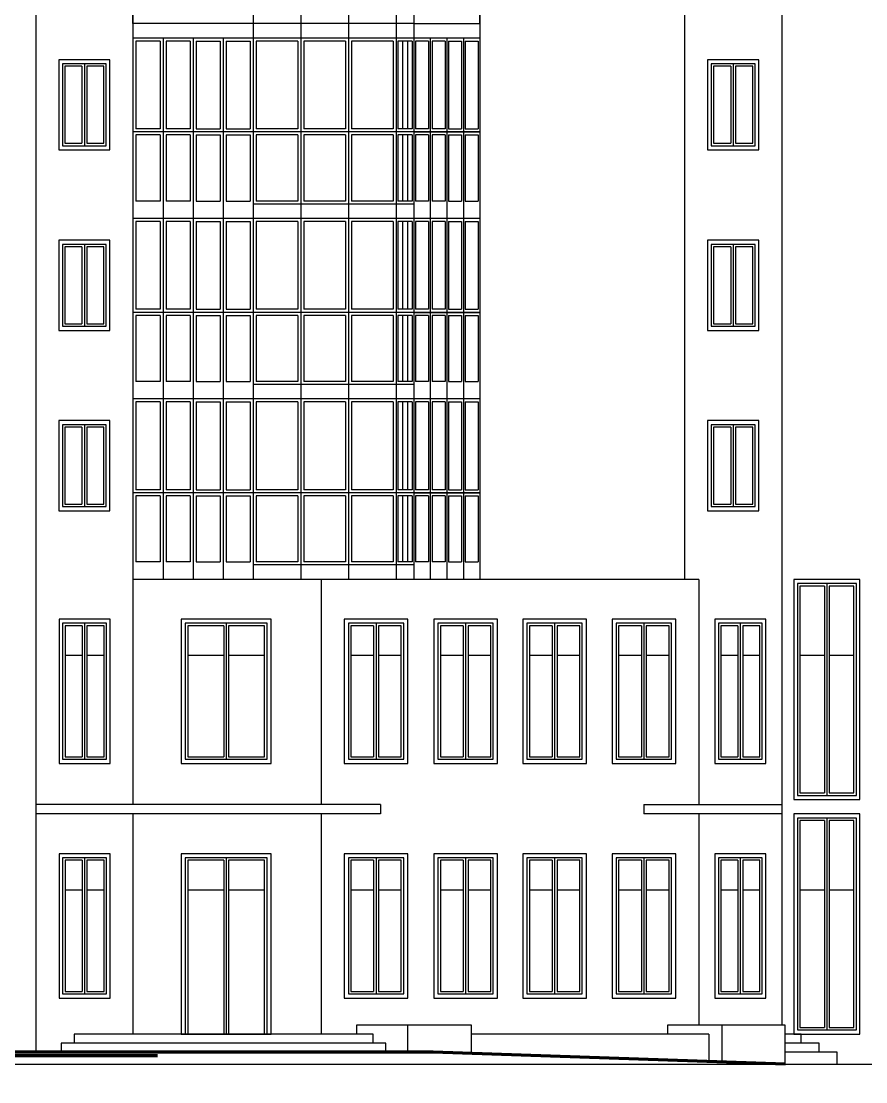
# Model space of a CAD drawing. Header units: inches. Extents: x -634 to 3638, y -6930911 to 5552.
# Drawn here: x 2067.24 to 2080.91, y 3473 to 3490.16 of the extents above; entities that cross this region are included whole.
import ezdxf

# ---------------------------------------------------------------- set-up
doc = ezdxf.new("R2010")
doc.units = ezdxf.units.IN
doc.header["$MEASUREMENT"] = 0
doc.linetypes.add('Dashed', pattern=[1128.888893, 564.444447, -564.444447])
for name, color, linetype, lineweight in [('ELEV', 134, 'Continuous', 18), ('WALLS', 7, 'Continuous', 70), ('фасады', 7, 'Continuous', 30), ('фасады2', 7, 'Continuous', 25)]:
    doc.layers.add(name, color=color, linetype=linetype, lineweight=lineweight)
doc.layers.add('развертка', color=7, linetype='Continuous')

msp = doc.modelspace()

# ---------------------------------------------------------------- hatches: boundary and pattern name
at = {"layer": 'ELEV', "linetype": 'Continuous'}
h = msp.add_hatch(dxfattribs=at)
h.set_pattern_fill('ANSI31', color=256, scale=0.01044, style=0)
h.set_pattern_definition([(45, (1262.311104, 3366.587935), (-0.02343928418428, 0.02343928418428), [])])
edge = h.paths.add_edge_path()
edge.add_ellipse((1445.78234, 3471.96182), major_axis=(0, 6932302.83262), ratio=0.00000001506, start_angle=89.999976115149, end_angle=270.000023884851)
edge.add_line((1445.67794, 3474.85168), (1445.67794, 3528.48347))
edge.add_line((1445.67794, 3528.48347), (1445.88675, 3528.48347))
edge.add_line((1445.88675, 3528.48347), (1445.88675, 3474.85168))

# ---------------------------------------------------------------- linework, layer by layer
at = {"layer": 'WALLS', "color": 7, "ltscale": 100}
for points in [[(2069.45136, 3473.4145), (2064.44743, 3473.4145)], [(2073.9088, 3473.47463), (2065.63925, 3473.47463)], [(2079.61024, 3473.27998), (2073.9088, 3473.47463)]]:
    msp.add_lwpolyline(points, dxfattribs=at)
at = {"layer": 'развертка'}
msp.add_line((2028.18312, 3473.27998), (2344.58568, 3473.27998), dxfattribs=at)
at = {"layer": 'фасады', "color": 7, "ltscale": 100}
for points in [[(2069.05143, 3501.56282), (2069.05143, 3481.12443)], [(2073.3143, 3501.56282), (2073.3143, 3481.12443)], [(2074.66712, 3501.56282), (2074.66712, 3481.12443)]]:
    msp.add_lwpolyline(points, dxfattribs=at)
at = {"layer": 'фасады', "color": 7, "linetype": 'Dashed', "ltscale": 100}
for points in [[(2067.47768, 3492.80351), (2067.47768, 3489.88374)], [(2077.98009, 3492.80351), (2077.98009, 3489.88374)], [(2079.55384, 3492.80351), (2079.55384, 3489.88374)], [(2067.47768, 3489.88374), (2067.47768, 3486.96397)], [(2077.98009, 3489.88374), (2077.98009, 3486.96397)], [(2079.55384, 3489.88374), (2079.55384, 3486.96397)], [(2067.47768, 3486.96397), (2067.47768, 3484.0442)], [(2077.98009, 3486.96397), (2077.98009, 3484.0442)], [(2079.55384, 3486.96397), (2079.55384, 3484.0442)], [(2067.47768, 3484.0442), (2067.47768, 3481.12443)], [(2077.98009, 3484.0442), (2077.98009, 3481.12443)], [(2079.55384, 3484.0442), (2079.55384, 3481.12443)], [(2067.47768, 3481.12443), (2067.47768, 3477.32873)], [(2069.05143, 3481.12443), (2069.05143, 3477.48445)], [(2078.20978, 3481.12443), (2069.05143, 3481.12443)], [(2072.09773, 3481.12443), (2072.09773, 3477.48445)], [(2078.20978, 3481.12443), (2078.20978, 3477.48445)], [(2079.55384, 3481.12443), (2079.55384, 3477.32873)], [(2073.05771, 3477.48445), (2067.47768, 3477.48445)], [(2073.05771, 3477.48445), (2073.05771, 3477.32873)], [(2077.32137, 3477.48445), (2077.32137, 3477.32873)], [(2077.32137, 3477.48445), (2079.55384, 3477.48445)], [(2067.47768, 3477.32873), (2067.47768, 3473.47463)], [(2073.05771, 3477.32873), (2067.47768, 3477.32873)], [(2069.05143, 3477.32873), (2069.05143, 3473.76661)], [(2072.09773, 3477.32873), (2072.09773, 3473.76661)], [(2079.55384, 3477.32873), (2077.32137, 3477.32873)], [(2078.20978, 3477.32873), (2078.20978, 3473.9126)], [(2079.55384, 3477.32873), (2079.55384, 3473.9126)], [(2073.49662, 3473.9126), (2072.67181, 3473.9126), (2072.67181, 3473.76661)], [(2074.53109, 3473.45339), (2074.53109, 3473.9126), (2073.49662, 3473.9126), (2073.49662, 3473.48871)], [(2078.58265, 3473.9126), (2077.70221, 3473.9126), (2077.70221, 3473.76661)], [(2079.61024, 3473.27998), (2079.61024, 3473.9126), (2078.58265, 3473.9126), (2078.58265, 3473.32865)], [(2072.93811, 3473.62062), (2072.93811, 3473.76661), (2068.09827, 3473.76661), (2068.09827, 3473.62062)], [(2078.3753, 3473.76661), (2074.53109, 3473.76661)], [(2078.3753, 3473.76661), (2078.3753, 3473.32865)], [(2080.44942, 3473.27998), (2080.44942, 3473.47463), (2080.15744, 3473.47463), (2080.15744, 3473.62062), (2079.86546, 3473.62062), (2079.86546, 3473.76661), (2079.61024, 3473.76661)], [(2073.14351, 3473.47463), (2073.14351, 3473.62062), (2067.89199, 3473.62062), (2067.89199, 3473.47463)], [(2079.86546, 3473.62062), (2079.61024, 3473.62062)], [(2080.15744, 3473.47463), (2079.61024, 3473.47463)]]:
    msp.add_lwpolyline(points, dxfattribs=at)
at = {"layer": 'фасады', "color": 7, "ltscale": 100}
for points in [[(2069.05143, 3491.28523), (2070.99795, 3491.28523), (2070.99795, 3490.11732), (2069.05143, 3490.11732)], [(2074.66712, 3491.28523), (2073.59654, 3491.28523), (2073.59654, 3490.11732), (2074.66712, 3490.11732)]]:
    msp.add_lwpolyline(points, close=True, dxfattribs=at)
at = {"layer": 'фасады2', "color": 7, "ltscale": 100}
for p, q in [((2067.90932, 3489.46524), (2067.90932, 3488.14161)), ((2068.6198, 3489.46524), (2067.90932, 3489.46524)), ((2068.6198, 3488.14161), (2068.6198, 3489.46524)), ((2078.41173, 3489.46524), (2078.41173, 3488.14161)), ((2079.12221, 3489.46524), (2078.41173, 3489.46524)), ((2079.12221, 3488.14161), (2079.12221, 3489.46524)), ((2067.94825, 3489.42631), (2067.94825, 3488.18054)), ((2068.22563, 3489.42631), (2067.94825, 3489.42631)), ((2068.58087, 3489.42631), (2068.30349, 3489.42631)), ((2068.58087, 3488.18054), (2068.58087, 3489.42631)), ((2078.45066, 3489.42631), (2078.45066, 3488.18054)), ((2078.72804, 3489.42631), (2078.45066, 3489.42631)), ((2079.08328, 3489.42631), (2078.8059, 3489.42631)), ((2079.08328, 3488.18054), (2079.08328, 3489.42631)), ((2073.59654, 3488.36546), (2074.66712, 3488.36546)), ((2067.90932, 3488.14161), (2068.6198, 3488.14161)), ((2067.94825, 3488.18054), (2068.22563, 3488.18054)), ((2068.30349, 3488.18054), (2068.58087, 3488.18054)), ((2078.41173, 3488.14161), (2079.12221, 3488.14161)), ((2078.45066, 3488.18054), (2078.72804, 3488.18054)), ((2078.8059, 3488.18054), (2079.08328, 3488.18054)), ((2067.90932, 3486.54547), (2067.90932, 3485.22184)), ((2068.6198, 3486.54547), (2067.90932, 3486.54547)), ((2068.6198, 3485.22184), (2068.6198, 3486.54547)), ((2078.41173, 3486.54547), (2078.41173, 3485.22184)), ((2079.12221, 3486.54547), (2078.41173, 3486.54547)), ((2079.12221, 3485.22184), (2079.12221, 3486.54547)), ((2067.94825, 3486.50654), (2067.94825, 3485.26077)), ((2068.22563, 3486.50654), (2067.94825, 3486.50654)), ((2068.58087, 3486.50654), (2068.30349, 3486.50654)), ((2068.58087, 3485.26077), (2068.58087, 3486.50654)), ((2078.45066, 3486.50654), (2078.45066, 3485.26077)), ((2078.72804, 3486.50654), (2078.45066, 3486.50654)), ((2079.08328, 3486.50654), (2078.8059, 3486.50654)), ((2079.08328, 3485.26077), (2079.08328, 3486.50654)), ((2073.59654, 3485.44569), (2074.66712, 3485.44569)), ((2067.90932, 3485.22184), (2068.6198, 3485.22184)), ((2067.94825, 3485.26077), (2068.22563, 3485.26077)), ((2068.30349, 3485.26077), (2068.58087, 3485.26077)), ((2078.41173, 3485.22184), (2079.12221, 3485.22184)), ((2078.45066, 3485.26077), (2078.72804, 3485.26077)), ((2078.8059, 3485.26077), (2079.08328, 3485.26077)), ((2067.90932, 3483.6257), (2067.90932, 3482.30207)), ((2068.6198, 3483.6257), (2067.90932, 3483.6257)), ((2068.6198, 3482.30207), (2068.6198, 3483.6257)), ((2078.41173, 3483.6257), (2078.41173, 3482.30207)), ((2079.12221, 3483.6257), (2078.41173, 3483.6257)), ((2079.12221, 3482.30207), (2079.12221, 3483.6257)), ((2067.94825, 3483.58677), (2067.94825, 3482.341)), ((2068.22563, 3483.58677), (2067.94825, 3483.58677)), ((2068.58087, 3483.58677), (2068.30349, 3483.58677)), ((2068.58087, 3482.341), (2068.58087, 3483.58677)), ((2078.45066, 3483.58677), (2078.45066, 3482.341)), ((2078.72804, 3483.58677), (2078.45066, 3483.58677)), ((2079.08328, 3483.58677), (2078.8059, 3483.58677)), ((2079.08328, 3482.341), (2079.08328, 3483.58677)), ((2073.59654, 3482.52592), (2074.66712, 3482.52592)), ((2067.90932, 3482.30207), (2068.6198, 3482.30207)), ((2067.94825, 3482.341), (2068.22563, 3482.341)), ((2068.30349, 3482.341), (2068.58087, 3482.341)), ((2078.41173, 3482.30207), (2079.12221, 3482.30207)), ((2078.45066, 3482.341), (2078.72804, 3482.341)), ((2078.8059, 3482.341), (2079.08328, 3482.341)), ((2079.80689, 3481.0563), (2079.80689, 3477.63044)), ((2080.76068, 3481.0563), (2079.80689, 3481.0563)), ((2080.76068, 3477.63044), (2080.76068, 3481.0563)), ((2079.84582, 3481.01737), (2079.84582, 3477.66937)), ((2080.24486, 3481.01737), (2079.84582, 3481.01737)), ((2080.72175, 3481.01737), (2080.32272, 3481.01737)), ((2080.72175, 3477.66937), (2080.72175, 3481.01737)), ((2067.91293, 3480.41395), (2067.91293, 3478.21439)), ((2068.62341, 3480.41395), (2067.91293, 3480.41395)), ((2067.95186, 3480.37502), (2067.95186, 3478.25332)), ((2068.22924, 3480.37502), (2067.95186, 3480.37502)), ((2068.58448, 3480.37502), (2068.3071, 3480.37502)), ((2068.58448, 3478.25332), (2068.58448, 3480.37502)), ((2068.62341, 3478.21439), (2068.62341, 3480.41395)), ((2071.2218, 3480.41395), (2069.89817, 3480.41395)), ((2069.89817, 3480.41395), (2069.89817, 3478.21439)), ((2071.18287, 3480.37502), (2070.59891, 3480.37502)), ((2071.18287, 3478.25332), (2071.18287, 3480.37502)), ((2071.2218, 3478.21439), (2071.2218, 3480.41395)), ((2073.43396, 3480.41395), (2072.53793, 3480.41395)), ((2072.53793, 3480.41395), (2072.53793, 3478.21439)), ((2073.39503, 3480.37502), (2073.02488, 3480.37502)), ((2073.39503, 3478.25332), (2073.39503, 3480.37502)), ((2073.43396, 3478.21439), (2073.43396, 3480.41395)), ((2074.88405, 3480.41395), (2073.98801, 3480.41395)), ((2073.98801, 3480.41395), (2073.98801, 3478.21439)), ((2074.84512, 3480.37502), (2074.47496, 3480.37502)), ((2074.84512, 3478.25332), (2074.84512, 3480.37502)), ((2074.88405, 3478.21439), (2074.88405, 3480.41395)), ((2076.32457, 3480.41395), (2075.42854, 3480.41395)), ((2075.42854, 3480.41395), (2075.42854, 3478.21439)), ((2076.28564, 3480.37502), (2075.91549, 3480.37502)), ((2076.28564, 3478.25332), (2076.28564, 3480.37502)), ((2076.32457, 3478.21439), (2076.32457, 3480.41395)), ((2077.76979, 3480.41395), (2076.87375, 3480.41395)), ((2076.87375, 3480.41395), (2076.87375, 3478.21439)), ((2077.73086, 3480.37502), (2077.3607, 3480.37502)), ((2077.73086, 3478.25332), (2077.73086, 3480.37502)), ((2077.76979, 3478.21439), (2077.76979, 3480.41395)), ((2078.52675, 3480.41395), (2078.52675, 3478.21439)), ((2079.23723, 3480.41395), (2078.52675, 3480.41395)), ((2078.56568, 3480.37502), (2078.56568, 3478.25332)), ((2078.84306, 3480.37502), (2078.56568, 3480.37502)), ((2079.1983, 3480.37502), (2078.92092, 3480.37502)), ((2079.1983, 3478.25332), (2079.1983, 3480.37502)), ((2079.23723, 3478.21439), (2079.23723, 3480.41395)), ((2067.91293, 3478.21439), (2068.62341, 3478.21439)), ((2067.95186, 3478.25332), (2068.22924, 3478.25332)), ((2068.3071, 3478.25332), (2068.58448, 3478.25332)), ((2069.89817, 3478.21439), (2071.2218, 3478.21439)), ((2070.59891, 3478.25332), (2071.18287, 3478.25332)), ((2072.53793, 3478.21439), (2073.43396, 3478.21439)), ((2073.02488, 3478.25332), (2073.39503, 3478.25332)), ((2073.98801, 3478.21439), (2074.88405, 3478.21439)), ((2074.47496, 3478.25332), (2074.84512, 3478.25332)), ((2075.42854, 3478.21439), (2076.32457, 3478.21439)), ((2075.91549, 3478.25332), (2076.28564, 3478.25332)), ((2076.87375, 3478.21439), (2077.76979, 3478.21439)), ((2077.3607, 3478.25332), (2077.73086, 3478.25332)), ((2078.52675, 3478.21439), (2079.23723, 3478.21439)), ((2078.56568, 3478.25332), (2078.84306, 3478.25332)), ((2078.92092, 3478.25332), (2079.1983, 3478.25332)), ((2079.80689, 3477.63044), (2080.76068, 3477.63044)), ((2079.84582, 3477.66937), (2080.24486, 3477.66937)), ((2080.32272, 3477.66937), (2080.72175, 3477.66937)), ((2079.80689, 3477.2606), (2079.80689, 3473.83474)), ((2080.76068, 3477.2606), (2079.80689, 3477.2606)), ((2080.76068, 3473.83474), (2080.76068, 3477.2606)), ((2079.84582, 3477.22167), (2079.84582, 3473.87367)), ((2080.24486, 3477.22167), (2079.84582, 3477.22167)), ((2080.72175, 3477.22167), (2080.32272, 3477.22167)), ((2080.72175, 3473.87367), (2080.72175, 3477.22167)), ((2067.91293, 3476.61825), (2067.91293, 3474.41869)), ((2068.62341, 3476.61825), (2067.91293, 3476.61825)), ((2067.95186, 3476.57932), (2067.95186, 3474.45762)), ((2068.22924, 3476.57932), (2067.95186, 3476.57932)), ((2068.58448, 3476.57932), (2068.3071, 3476.57932)), ((2068.58448, 3474.45762), (2068.58448, 3476.57932)), ((2068.62341, 3474.41869), (2068.62341, 3476.61825)), ((2071.2218, 3476.61825), (2069.89817, 3476.61825)), ((2069.89817, 3476.61825), (2069.89817, 3473.76661)), ((2070.52105, 3476.57932), (2069.9371, 3476.57932)), ((2069.9371, 3476.57932), (2069.9371, 3473.76661)), ((2071.18287, 3476.57932), (2070.59891, 3476.57932)), ((2071.18287, 3473.76661), (2071.18287, 3476.57932)), ((2071.2218, 3473.76661), (2071.2218, 3476.61825)), ((2073.43396, 3476.61825), (2072.53793, 3476.61825)), ((2072.53793, 3476.61825), (2072.53793, 3474.41869)), ((2073.39503, 3476.57932), (2073.02488, 3476.57932)), ((2073.39503, 3474.45762), (2073.39503, 3476.57932)), ((2073.43396, 3474.41869), (2073.43396, 3476.61825)), ((2074.88405, 3476.61825), (2073.98801, 3476.61825)), ((2073.98801, 3476.61825), (2073.98801, 3474.41869)), ((2074.84512, 3476.57932), (2074.47496, 3476.57932)), ((2074.84512, 3474.45762), (2074.84512, 3476.57932)), ((2074.88405, 3474.41869), (2074.88405, 3476.61825)), ((2076.32457, 3476.61825), (2075.42854, 3476.61825)), ((2075.42854, 3476.61825), (2075.42854, 3474.41869)), ((2076.28564, 3476.57932), (2075.91549, 3476.57932)), ((2076.28564, 3474.45762), (2076.28564, 3476.57932)), ((2076.32457, 3474.41869), (2076.32457, 3476.61825)), ((2077.76979, 3476.61825), (2076.87375, 3476.61825)), ((2076.87375, 3476.61825), (2076.87375, 3474.41869)), ((2077.73086, 3476.57932), (2077.3607, 3476.57932)), ((2077.73086, 3474.45762), (2077.73086, 3476.57932)), ((2077.76979, 3474.41869), (2077.76979, 3476.61825)), ((2078.52675, 3476.61825), (2078.52675, 3474.41869)), ((2079.23723, 3476.61825), (2078.52675, 3476.61825)), ((2078.56568, 3476.57932), (2078.56568, 3474.45762)), ((2078.84306, 3476.57932), (2078.56568, 3476.57932)), ((2079.1983, 3476.57932), (2078.92092, 3476.57932)), ((2079.1983, 3474.45762), (2079.1983, 3476.57932)), ((2079.23723, 3474.41869), (2079.23723, 3476.61825)), ((2067.91293, 3474.41869), (2068.62341, 3474.41869)), ((2067.95186, 3474.45762), (2068.22924, 3474.45762)), ((2068.3071, 3474.45762), (2068.58448, 3474.45762)), ((2072.53793, 3474.41869), (2073.43396, 3474.41869)), ((2073.02488, 3474.45762), (2073.39503, 3474.45762)), ((2073.98801, 3474.41869), (2074.88405, 3474.41869)), ((2074.47496, 3474.45762), (2074.84512, 3474.45762)), ((2075.42854, 3474.41869), (2076.32457, 3474.41869)), ((2075.91549, 3474.45762), (2076.28564, 3474.45762)), ((2076.87375, 3474.41869), (2077.76979, 3474.41869)), ((2077.3607, 3474.45762), (2077.73086, 3474.45762)), ((2078.52675, 3474.41869), (2079.23723, 3474.41869)), ((2078.56568, 3474.45762), (2078.84306, 3474.45762)), ((2078.92092, 3474.45762), (2079.1983, 3474.45762)), ((2079.80689, 3473.83474), (2080.76068, 3473.83474)), ((2079.84582, 3473.87367), (2080.24486, 3473.87367)), ((2080.32272, 3473.87367), (2080.72175, 3473.87367))]:
    msp.add_line(p, q, dxfattribs=at)
at = {"layer": 'фасады2', "color": 7, "linetype": 'Dashed', "ltscale": 100}
for points in [[(2069.05143, 3492.80351), (2069.05143, 3489.88374)], [(2070.99795, 3492.80351), (2070.99795, 3489.88374)], [(2071.77071, 3492.80351), (2071.77071, 3489.88374)], [(2072.54251, 3492.80351), (2072.54251, 3489.88374)], [(2073.3143, 3492.80351), (2073.3143, 3489.88374)], [(2073.59654, 3492.80351), (2073.59654, 3489.88374)], [(2074.66712, 3492.80351), (2074.66712, 3489.88374)], [(2073.59654, 3490.11732), (2070.99795, 3490.11732)], [(2073.59654, 3490.11732), (2073.59654, 3487.19755)], [(2069.05143, 3489.88374), (2069.05143, 3486.96397)], [(2074.66712, 3489.88374), (2069.05143, 3489.88374)], [(2069.4894, 3489.83508), (2069.1001, 3489.83508)], [(2069.4894, 3489.83508), (2069.4894, 3488.41412)], [(2069.53806, 3489.88374), (2069.53806, 3486.96397)], [(2069.58673, 3489.83508), (2069.58673, 3488.41412)], [(2069.97603, 3489.83508), (2069.58673, 3489.83508)], [(2069.97603, 3489.83508), (2069.97603, 3488.41412)], [(2070.02469, 3489.88374), (2070.02469, 3486.96397)], [(2070.07335, 3489.83508), (2070.07335, 3488.41412)], [(2070.07335, 3489.83508), (2070.46266, 3489.83508)], [(2070.46266, 3489.83508), (2070.46266, 3488.41412)], [(2070.51132, 3489.88374), (2070.51132, 3486.96397)], [(2070.55998, 3489.83508), (2070.55998, 3488.41412)], [(2070.55998, 3489.83508), (2070.94928, 3489.83508)], [(2070.99795, 3489.88374), (2070.99795, 3486.96397)], [(2070.99795, 3489.88374), (2070.99795, 3486.96397)], [(2071.72205, 3489.83508), (2071.04758, 3489.83508)], [(2071.77071, 3489.88374), (2071.77071, 3486.96397)], [(2072.49384, 3489.83508), (2071.81938, 3489.83508)], [(2072.54251, 3489.88374), (2072.54251, 3486.96397)], [(2073.26564, 3489.83508), (2072.59117, 3489.83508)], [(2073.3143, 3489.88374), (2073.3143, 3486.96397)], [(2073.3143, 3489.88374), (2073.3143, 3486.96397)], [(2073.57221, 3489.83508), (2073.33863, 3489.83508)], [(2073.59654, 3489.88374), (2073.59654, 3486.96397)], [(2073.62574, 3489.83508), (2073.62574, 3488.41412)], [(2073.83499, 3489.83508), (2073.62574, 3489.83508)], [(2073.83499, 3489.83508), (2073.83499, 3488.41412)], [(2073.86419, 3489.88374), (2073.86419, 3486.96397)], [(2073.89339, 3489.83508), (2073.89339, 3488.41412)], [(2074.10264, 3489.83508), (2073.89339, 3489.83508)], [(2074.10264, 3489.83508), (2074.10264, 3488.41412)], [(2074.13183, 3489.88374), (2074.13183, 3486.96397)], [(2074.16103, 3489.83508), (2074.16103, 3488.41412)], [(2074.16103, 3489.83508), (2074.37028, 3489.83508)], [(2074.37028, 3489.83508), (2074.37028, 3488.41412)], [(2074.39948, 3489.88374), (2074.39948, 3486.96397)], [(2074.42868, 3489.83508), (2074.42868, 3488.41412)], [(2074.42868, 3489.83508), (2074.63793, 3489.83508)], [(2074.63793, 3489.83508), (2074.63793, 3488.41412)], [(2074.66712, 3489.88374), (2074.66712, 3486.96397)], [(2069.4894, 3488.41412), (2069.1001, 3488.41412)], [(2069.97603, 3488.41412), (2069.58673, 3488.41412)], [(2070.07335, 3488.41412), (2070.46266, 3488.41412)], [(2070.55998, 3488.41412), (2070.94928, 3488.41412)], [(2071.72205, 3488.41412), (2071.04758, 3488.41412)], [(2072.49384, 3488.41412), (2071.81938, 3488.41412)], [(2073.26564, 3488.41412), (2072.59117, 3488.41412)], [(2073.57221, 3488.41412), (2073.33863, 3488.41412)], [(2073.83499, 3488.41412), (2073.62574, 3488.41412)], [(2074.10264, 3488.41412), (2073.89339, 3488.41412)], [(2074.16103, 3488.41412), (2074.37028, 3488.41412)], [(2074.42868, 3488.41412), (2074.63793, 3488.41412)], [(2074.66712, 3488.36546), (2069.05143, 3488.36546)], [(2069.4894, 3488.3168), (2069.1001, 3488.3168)], [(2069.4894, 3488.3168), (2069.4894, 3487.24621)], [(2069.58673, 3488.3168), (2069.58673, 3487.24621)], [(2069.97603, 3488.3168), (2069.58673, 3488.3168)], [(2069.97603, 3488.3168), (2069.97603, 3487.24621)], [(2070.07335, 3488.3168), (2070.07335, 3487.24621)], [(2070.07335, 3488.3168), (2070.46266, 3488.3168)], [(2070.46266, 3488.3168), (2070.46266, 3487.24621)], [(2070.55998, 3488.3168), (2070.55998, 3487.24621)], [(2070.55998, 3488.3168), (2070.94928, 3488.3168)], [(2071.72205, 3488.3168), (2071.04758, 3488.3168)], [(2072.49384, 3488.3168), (2071.81938, 3488.3168)], [(2073.26564, 3488.3168), (2072.59117, 3488.3168)], [(2073.57221, 3488.3168), (2073.33863, 3488.3168)], [(2073.62574, 3488.3168), (2073.62574, 3487.24621)], [(2073.83499, 3488.3168), (2073.62574, 3488.3168)], [(2073.83499, 3488.3168), (2073.83499, 3487.24621)], [(2073.89339, 3488.3168), (2073.89339, 3487.24621)], [(2074.10264, 3488.3168), (2073.89339, 3488.3168)], [(2074.10264, 3488.3168), (2074.10264, 3487.24621)], [(2074.16103, 3488.3168), (2074.16103, 3487.24621)], [(2074.16103, 3488.3168), (2074.37028, 3488.3168)], [(2074.37028, 3488.3168), (2074.37028, 3487.24621)], [(2074.42868, 3488.3168), (2074.42868, 3487.24621)], [(2074.42868, 3488.3168), (2074.63793, 3488.3168)], [(2074.63793, 3488.3168), (2074.63793, 3487.24621)], [(2069.4894, 3487.24621), (2069.1001, 3487.24621)], [(2069.97603, 3487.24621), (2069.58673, 3487.24621)], [(2070.07335, 3487.24621), (2070.46266, 3487.24621)], [(2070.55998, 3487.24621), (2070.94928, 3487.24621)], [(2071.72205, 3487.24621), (2071.04758, 3487.24621)], [(2072.49384, 3487.24621), (2071.81938, 3487.24621)], [(2073.26564, 3487.24621), (2072.59117, 3487.24621)], [(2073.57221, 3487.24621), (2073.33863, 3487.24621)], [(2073.83499, 3487.24621), (2073.62574, 3487.24621)], [(2074.10264, 3487.24621), (2073.89339, 3487.24621)], [(2074.16103, 3487.24621), (2074.37028, 3487.24621)], [(2074.42868, 3487.24621), (2074.63793, 3487.24621)], [(2073.59654, 3487.19755), (2070.99795, 3487.19755)], [(2073.59654, 3487.19755), (2073.59654, 3484.27778)], [(2069.05143, 3486.96397), (2069.05143, 3484.0442)], [(2069.05143, 3486.96397), (2069.05143, 3484.0442)], [(2074.66712, 3486.96397), (2069.05143, 3486.96397)], [(2069.4894, 3486.91531), (2069.1001, 3486.91531)], [(2069.4894, 3486.91531), (2069.4894, 3485.49435)], [(2069.53806, 3486.96397), (2069.53806, 3484.0442)], [(2069.58673, 3486.91531), (2069.58673, 3485.49435)], [(2069.97603, 3486.91531), (2069.58673, 3486.91531)], [(2069.97603, 3486.91531), (2069.97603, 3485.49435)], [(2070.02469, 3486.96397), (2070.02469, 3484.0442)], [(2070.07335, 3486.91531), (2070.07335, 3485.49435)], [(2070.07335, 3486.91531), (2070.46266, 3486.91531)], [(2070.46266, 3486.91531), (2070.46266, 3485.49435)], [(2070.51132, 3486.96397), (2070.51132, 3484.0442)], [(2070.55998, 3486.91531), (2070.55998, 3485.49435)], [(2070.55998, 3486.91531), (2070.94928, 3486.91531)], [(2070.99795, 3486.96397), (2070.99795, 3484.0442)], [(2070.99795, 3486.96397), (2070.99795, 3484.0442)], [(2070.99795, 3486.96397), (2070.99795, 3484.0442)], [(2071.72205, 3486.91531), (2071.04758, 3486.91531)], [(2071.77071, 3486.96397), (2071.77071, 3484.0442)], [(2072.49384, 3486.91531), (2071.81938, 3486.91531)], [(2072.54251, 3486.96397), (2072.54251, 3484.0442)], [(2073.26564, 3486.91531), (2072.59117, 3486.91531)], [(2073.3143, 3486.96397), (2073.3143, 3484.0442)], [(2073.3143, 3486.96397), (2073.3143, 3484.0442)], [(2073.3143, 3486.96397), (2073.3143, 3484.0442)], [(2073.57221, 3486.91531), (2073.33863, 3486.91531)], [(2073.59654, 3486.96397), (2073.59654, 3484.0442)], [(2073.62574, 3486.91531), (2073.62574, 3485.49435)], [(2073.83499, 3486.91531), (2073.62574, 3486.91531)], [(2073.83499, 3486.91531), (2073.83499, 3485.49435)], [(2073.86419, 3486.96397), (2073.86419, 3484.0442)], [(2073.89339, 3486.91531), (2073.89339, 3485.49435)], [(2074.10264, 3486.91531), (2073.89339, 3486.91531)], [(2074.10264, 3486.91531), (2074.10264, 3485.49435)], [(2074.13183, 3486.96397), (2074.13183, 3484.0442)], [(2074.16103, 3486.91531), (2074.16103, 3485.49435)], [(2074.16103, 3486.91531), (2074.37028, 3486.91531)], [(2074.37028, 3486.91531), (2074.37028, 3485.49435)], [(2074.39948, 3486.96397), (2074.39948, 3484.0442)], [(2074.42868, 3486.91531), (2074.42868, 3485.49435)], [(2074.42868, 3486.91531), (2074.63793, 3486.91531)], [(2074.63793, 3486.91531), (2074.63793, 3485.49435)], [(2074.66712, 3486.96397), (2074.66712, 3484.0442)], [(2074.66712, 3486.96397), (2074.66712, 3484.0442)], [(2069.4894, 3485.49435), (2069.1001, 3485.49435)], [(2069.97603, 3485.49435), (2069.58673, 3485.49435)], [(2070.07335, 3485.49435), (2070.46266, 3485.49435)], [(2070.55998, 3485.49435), (2070.94928, 3485.49435)], [(2071.72205, 3485.49435), (2071.04758, 3485.49435)], [(2072.49384, 3485.49435), (2071.81938, 3485.49435)], [(2073.26564, 3485.49435), (2072.59117, 3485.49435)], [(2073.57221, 3485.49435), (2073.33863, 3485.49435)], [(2073.83499, 3485.49435), (2073.62574, 3485.49435)], [(2074.10264, 3485.49435), (2073.89339, 3485.49435)], [(2074.16103, 3485.49435), (2074.37028, 3485.49435)], [(2074.42868, 3485.49435), (2074.63793, 3485.49435)], [(2074.66712, 3485.44569), (2069.05143, 3485.44569)], [(2069.4894, 3485.39703), (2069.1001, 3485.39703)], [(2069.4894, 3485.39703), (2069.4894, 3484.32644)], [(2069.58673, 3485.39703), (2069.58673, 3484.32644)], [(2069.97603, 3485.39703), (2069.58673, 3485.39703)], [(2069.97603, 3485.39703), (2069.97603, 3484.32644)], [(2070.07335, 3485.39703), (2070.07335, 3484.32644)], [(2070.07335, 3485.39703), (2070.46266, 3485.39703)], [(2070.46266, 3485.39703), (2070.46266, 3484.32644)], [(2070.55998, 3485.39703), (2070.55998, 3484.32644)], [(2070.55998, 3485.39703), (2070.94928, 3485.39703)], [(2071.72205, 3485.39703), (2071.04758, 3485.39703)], [(2072.49384, 3485.39703), (2071.81938, 3485.39703)], [(2073.26564, 3485.39703), (2072.59117, 3485.39703)], [(2073.57221, 3485.39703), (2073.33863, 3485.39703)], [(2073.62574, 3485.39703), (2073.62574, 3484.32644)], [(2073.83499, 3485.39703), (2073.62574, 3485.39703)], [(2073.83499, 3485.39703), (2073.83499, 3484.32644)], [(2073.89339, 3485.39703), (2073.89339, 3484.32644)], [(2074.10264, 3485.39703), (2073.89339, 3485.39703)], [(2074.10264, 3485.39703), (2074.10264, 3484.32644)], [(2074.16103, 3485.39703), (2074.16103, 3484.32644)], [(2074.16103, 3485.39703), (2074.37028, 3485.39703)], [(2074.37028, 3485.39703), (2074.37028, 3484.32644)], [(2074.42868, 3485.39703), (2074.42868, 3484.32644)], [(2074.42868, 3485.39703), (2074.63793, 3485.39703)], [(2074.63793, 3485.39703), (2074.63793, 3484.32644)], [(2069.4894, 3484.32644), (2069.1001, 3484.32644)], [(2069.97603, 3484.32644), (2069.58673, 3484.32644)], [(2070.07335, 3484.32644), (2070.46266, 3484.32644)], [(2070.55998, 3484.32644), (2070.94928, 3484.32644)], [(2071.72205, 3484.32644), (2071.04758, 3484.32644)], [(2072.49384, 3484.32644), (2071.81938, 3484.32644)], [(2073.26564, 3484.32644), (2072.59117, 3484.32644)], [(2073.57221, 3484.32644), (2073.33863, 3484.32644)], [(2073.83499, 3484.32644), (2073.62574, 3484.32644)], [(2074.10264, 3484.32644), (2073.89339, 3484.32644)], [(2074.16103, 3484.32644), (2074.37028, 3484.32644)], [(2074.42868, 3484.32644), (2074.63793, 3484.32644)], [(2073.59654, 3484.27778), (2070.99795, 3484.27778)], [(2073.59654, 3484.27778), (2073.59654, 3481.35801)], [(2069.05143, 3484.0442), (2069.05143, 3481.12443)], [(2069.05143, 3484.0442), (2069.05143, 3481.12443)], [(2069.05143, 3484.0442), (2069.05143, 3481.12443)], [(2074.66712, 3484.0442), (2069.05143, 3484.0442)], [(2069.4894, 3483.99554), (2069.1001, 3483.99554)], [(2069.4894, 3483.99554), (2069.4894, 3482.57458)], [(2069.53806, 3484.0442), (2069.53806, 3481.12443)], [(2069.58673, 3483.99554), (2069.58673, 3482.57458)], [(2069.97603, 3483.99554), (2069.58673, 3483.99554)], [(2069.97603, 3483.99554), (2069.97603, 3482.57458)], [(2070.02469, 3484.0442), (2070.02469, 3481.12443)], [(2070.07335, 3483.99554), (2070.07335, 3482.57458)], [(2070.07335, 3483.99554), (2070.46266, 3483.99554)], [(2070.46266, 3483.99554), (2070.46266, 3482.57458)], [(2070.51132, 3484.0442), (2070.51132, 3481.12443)], [(2070.55998, 3483.99554), (2070.55998, 3482.57458)], [(2070.55998, 3483.99554), (2070.94928, 3483.99554)], [(2070.99795, 3484.0442), (2070.99795, 3481.12443)], [(2070.99795, 3484.0442), (2070.99795, 3481.12443)], [(2070.99795, 3484.0442), (2070.99795, 3481.12443)], [(2070.99795, 3484.0442), (2070.99795, 3481.12443)], [(2071.72205, 3483.99554), (2071.04758, 3483.99554)], [(2071.77071, 3484.0442), (2071.77071, 3481.12443)], [(2072.49384, 3483.99554), (2071.81938, 3483.99554)], [(2072.54251, 3484.0442), (2072.54251, 3481.12443)], [(2073.26564, 3483.99554), (2072.59117, 3483.99554)], [(2073.3143, 3484.0442), (2073.3143, 3481.12443)], [(2073.3143, 3484.0442), (2073.3143, 3481.12443)], [(2073.3143, 3484.0442), (2073.3143, 3481.12443)], [(2073.3143, 3484.0442), (2073.3143, 3481.12443)], [(2073.57221, 3483.99554), (2073.33863, 3483.99554)], [(2073.59654, 3484.0442), (2073.59654, 3481.12443)], [(2073.62574, 3483.99554), (2073.62574, 3482.57458)], [(2073.83499, 3483.99554), (2073.62574, 3483.99554)], [(2073.83499, 3483.99554), (2073.83499, 3482.57458)], [(2073.86419, 3484.0442), (2073.86419, 3481.12443)], [(2073.89339, 3483.99554), (2073.89339, 3482.57458)], [(2074.10264, 3483.99554), (2073.89339, 3483.99554)], [(2074.10264, 3483.99554), (2074.10264, 3482.57458)], [(2074.13183, 3484.0442), (2074.13183, 3481.12443)], [(2074.16103, 3483.99554), (2074.16103, 3482.57458)], [(2074.16103, 3483.99554), (2074.37028, 3483.99554)], [(2074.37028, 3483.99554), (2074.37028, 3482.57458)], [(2074.39948, 3484.0442), (2074.39948, 3481.12443)], [(2074.42868, 3483.99554), (2074.42868, 3482.57458)], [(2074.42868, 3483.99554), (2074.63793, 3483.99554)], [(2074.63793, 3483.99554), (2074.63793, 3482.57458)], [(2074.66712, 3484.0442), (2074.66712, 3481.12443)], [(2074.66712, 3484.0442), (2074.66712, 3481.12443)], [(2074.66712, 3484.0442), (2074.66712, 3481.12443)], [(2069.4894, 3482.57458), (2069.1001, 3482.57458)], [(2069.97603, 3482.57458), (2069.58673, 3482.57458)], [(2070.07335, 3482.57458), (2070.46266, 3482.57458)], [(2070.55998, 3482.57458), (2070.94928, 3482.57458)], [(2071.72205, 3482.57458), (2071.04758, 3482.57458)], [(2072.49384, 3482.57458), (2071.81938, 3482.57458)], [(2073.26564, 3482.57458), (2072.59117, 3482.57458)], [(2073.57221, 3482.57458), (2073.33863, 3482.57458)], [(2073.83499, 3482.57458), (2073.62574, 3482.57458)], [(2074.10264, 3482.57458), (2073.89339, 3482.57458)], [(2074.16103, 3482.57458), (2074.37028, 3482.57458)], [(2074.42868, 3482.57458), (2074.63793, 3482.57458)], [(2074.66712, 3482.52592), (2069.05143, 3482.52592)], [(2069.4894, 3482.47726), (2069.1001, 3482.47726)], [(2069.4894, 3482.47726), (2069.4894, 3481.40667)], [(2069.58673, 3482.47726), (2069.58673, 3481.40667)], [(2069.97603, 3482.47726), (2069.58673, 3482.47726)], [(2069.97603, 3482.47726), (2069.97603, 3481.40667)], [(2070.07335, 3482.47726), (2070.07335, 3481.40667)], [(2070.07335, 3482.47726), (2070.46266, 3482.47726)], [(2070.46266, 3482.47726), (2070.46266, 3481.40667)], [(2070.55998, 3482.47726), (2070.55998, 3481.40667)], [(2070.55998, 3482.47726), (2070.94928, 3482.47726)], [(2071.72205, 3482.47726), (2071.04758, 3482.47726)], [(2072.49384, 3482.47726), (2071.81938, 3482.47726)], [(2073.26564, 3482.47726), (2072.59117, 3482.47726)], [(2073.57221, 3482.47726), (2073.33863, 3482.47726)], [(2073.62574, 3482.47726), (2073.62574, 3481.40667)], [(2073.83499, 3482.47726), (2073.62574, 3482.47726)], [(2073.83499, 3482.47726), (2073.83499, 3481.40667)], [(2073.89339, 3482.47726), (2073.89339, 3481.40667)], [(2074.10264, 3482.47726), (2073.89339, 3482.47726)], [(2074.10264, 3482.47726), (2074.10264, 3481.40667)], [(2074.16103, 3482.47726), (2074.16103, 3481.40667)], [(2074.16103, 3482.47726), (2074.37028, 3482.47726)], [(2074.37028, 3482.47726), (2074.37028, 3481.40667)], [(2074.42868, 3482.47726), (2074.42868, 3481.40667)], [(2074.42868, 3482.47726), (2074.63793, 3482.47726)], [(2074.63793, 3482.47726), (2074.63793, 3481.40667)], [(2069.4894, 3481.40667), (2069.1001, 3481.40667)], [(2069.97603, 3481.40667), (2069.58673, 3481.40667)], [(2070.07335, 3481.40667), (2070.46266, 3481.40667)], [(2070.55998, 3481.40667), (2070.94928, 3481.40667)], [(2071.72205, 3481.40667), (2071.04758, 3481.40667)], [(2072.49384, 3481.40667), (2071.81938, 3481.40667)], [(2073.26564, 3481.40667), (2072.59117, 3481.40667)], [(2073.57221, 3481.40667), (2073.33863, 3481.40667)], [(2073.83499, 3481.40667), (2073.62574, 3481.40667)], [(2074.10264, 3481.40667), (2073.89339, 3481.40667)], [(2074.16103, 3481.40667), (2074.37028, 3481.40667)], [(2074.42868, 3481.40667), (2074.63793, 3481.40667)], [(2073.59654, 3481.35801), (2070.99795, 3481.35801)], [(2067.95186, 3479.89813), (2068.22924, 3479.89813)], [(2068.3071, 3479.89813), (2068.58448, 3479.89813)], [(2069.9371, 3479.89813), (2070.52105, 3479.89813)], [(2070.59891, 3479.89813), (2071.18287, 3479.89813)], [(2072.57686, 3479.89813), (2072.94701, 3479.89813)], [(2073.02488, 3479.89813), (2073.39503, 3479.89813)], [(2074.02694, 3479.89813), (2074.3971, 3479.89813)], [(2074.47496, 3479.89813), (2074.84512, 3479.89813)], [(2075.46747, 3479.89813), (2075.83763, 3479.89813)], [(2075.91549, 3479.89813), (2076.28564, 3479.89813)], [(2076.91268, 3479.89813), (2077.28284, 3479.89813)], [(2077.3607, 3479.89813), (2077.73086, 3479.89813)], [(2078.56568, 3479.89813), (2078.84306, 3479.89813)], [(2078.92092, 3479.89813), (2079.1983, 3479.89813)], [(2079.84582, 3479.89813), (2080.24486, 3479.89813)], [(2080.32272, 3479.89813), (2080.72175, 3479.89813)], [(2067.95186, 3476.10243), (2068.22924, 3476.10243)], [(2068.3071, 3476.10243), (2068.58448, 3476.10243)], [(2069.9371, 3476.10243), (2070.52105, 3476.10243)], [(2070.59891, 3476.10243), (2071.18287, 3476.10243)], [(2072.57686, 3476.10243), (2072.94701, 3476.10243)], [(2073.02488, 3476.10243), (2073.39503, 3476.10243)], [(2074.02694, 3476.10243), (2074.3971, 3476.10243)], [(2074.47496, 3476.10243), (2074.84512, 3476.10243)], [(2075.46747, 3476.10243), (2075.83763, 3476.10243)], [(2075.91549, 3476.10243), (2076.28564, 3476.10243)], [(2076.91268, 3476.10243), (2077.28284, 3476.10243)], [(2077.3607, 3476.10243), (2077.73086, 3476.10243)], [(2078.56568, 3476.10243), (2078.84306, 3476.10243)], [(2078.92092, 3476.10243), (2079.1983, 3476.10243)], [(2079.84582, 3476.10243), (2080.24486, 3476.10243)], [(2080.32272, 3476.10243), (2080.72175, 3476.10243)]]:
    msp.add_lwpolyline(points, dxfattribs=at)
at = {"layer": 'фасады2', "color": 7, "ltscale": 100}
for points in [[(2070.99795, 3492.80351), (2070.99795, 3489.88374)], [(2069.1001, 3489.83508), (2069.1001, 3488.41412)], [(2070.94928, 3489.83508), (2070.94928, 3488.41412)], [(2070.99795, 3489.88374), (2070.99795, 3486.96397)], [(2071.04758, 3489.83508), (2071.04758, 3488.41412)], [(2071.72205, 3489.83508), (2071.72205, 3488.41412)], [(2071.81938, 3489.83508), (2071.81938, 3488.41412)], [(2072.49384, 3489.83508), (2072.49384, 3488.41412)], [(2072.59117, 3489.83508), (2072.59117, 3488.41412)], [(2073.26564, 3489.83508), (2073.26564, 3488.41412)], [(2073.33863, 3489.83508), (2073.33863, 3488.41412)], [(2073.41649, 3489.83508), (2073.41649, 3488.41412)], [(2073.49435, 3489.83508), (2073.49435, 3488.41412)], [(2073.57221, 3489.83508), (2073.57221, 3488.41412)], [(2068.26456, 3489.46524), (2068.26456, 3488.14161)], [(2078.76697, 3489.46524), (2078.76697, 3488.14161)], [(2068.22563, 3489.42631), (2068.22563, 3488.18054)], [(2068.30349, 3489.42631), (2068.30349, 3488.18054)], [(2068.30349, 3489.42631), (2068.30349, 3488.18054)], [(2078.72804, 3489.42631), (2078.72804, 3488.18054)], [(2078.8059, 3489.42631), (2078.8059, 3488.18054)], [(2078.8059, 3489.42631), (2078.8059, 3488.18054)], [(2069.1001, 3488.3168), (2069.1001, 3487.24621)], [(2070.94928, 3488.3168), (2070.94928, 3487.24621)], [(2071.04758, 3488.3168), (2071.04758, 3487.24621)], [(2071.72205, 3488.3168), (2071.72205, 3487.24621)], [(2071.81938, 3488.3168), (2071.81938, 3487.24621)], [(2072.49384, 3488.3168), (2072.49384, 3487.24621)], [(2072.59117, 3488.3168), (2072.59117, 3487.24621)], [(2073.26564, 3488.3168), (2073.26564, 3487.24621)], [(2073.33863, 3488.3168), (2073.33863, 3487.24621)], [(2073.41649, 3488.3168), (2073.41649, 3487.24621)], [(2073.49435, 3488.3168), (2073.49435, 3487.24621)], [(2073.57221, 3488.3168), (2073.57221, 3487.24621)], [(2069.1001, 3486.91531), (2069.1001, 3485.49435)], [(2070.94928, 3486.91531), (2070.94928, 3485.49435)], [(2070.99795, 3486.96397), (2070.99795, 3484.0442)], [(2071.04758, 3486.91531), (2071.04758, 3485.49435)], [(2071.72205, 3486.91531), (2071.72205, 3485.49435)], [(2071.81938, 3486.91531), (2071.81938, 3485.49435)], [(2072.49384, 3486.91531), (2072.49384, 3485.49435)], [(2072.59117, 3486.91531), (2072.59117, 3485.49435)], [(2073.26564, 3486.91531), (2073.26564, 3485.49435)], [(2073.33863, 3486.91531), (2073.33863, 3485.49435)], [(2073.41649, 3486.91531), (2073.41649, 3485.49435)], [(2073.49435, 3486.91531), (2073.49435, 3485.49435)], [(2073.57221, 3486.91531), (2073.57221, 3485.49435)], [(2068.26456, 3486.54547), (2068.26456, 3485.22184)], [(2078.76697, 3486.54547), (2078.76697, 3485.22184)], [(2068.22563, 3486.50654), (2068.22563, 3485.26077)], [(2068.30349, 3486.50654), (2068.30349, 3485.26077)], [(2068.30349, 3486.50654), (2068.30349, 3485.26077)], [(2078.72804, 3486.50654), (2078.72804, 3485.26077)], [(2078.8059, 3486.50654), (2078.8059, 3485.26077)], [(2078.8059, 3486.50654), (2078.8059, 3485.26077)], [(2069.1001, 3485.39703), (2069.1001, 3484.32644)], [(2070.94928, 3485.39703), (2070.94928, 3484.32644)], [(2071.04758, 3485.39703), (2071.04758, 3484.32644)], [(2071.72205, 3485.39703), (2071.72205, 3484.32644)], [(2071.81938, 3485.39703), (2071.81938, 3484.32644)], [(2072.49384, 3485.39703), (2072.49384, 3484.32644)], [(2072.59117, 3485.39703), (2072.59117, 3484.32644)], [(2073.26564, 3485.39703), (2073.26564, 3484.32644)], [(2073.33863, 3485.39703), (2073.33863, 3484.32644)], [(2073.41649, 3485.39703), (2073.41649, 3484.32644)], [(2073.49435, 3485.39703), (2073.49435, 3484.32644)], [(2073.57221, 3485.39703), (2073.57221, 3484.32644)], [(2069.1001, 3483.99554), (2069.1001, 3482.57458)], [(2070.94928, 3483.99554), (2070.94928, 3482.57458)], [(2070.99795, 3484.0442), (2070.99795, 3481.12443)], [(2071.04758, 3483.99554), (2071.04758, 3482.57458)], [(2071.72205, 3483.99554), (2071.72205, 3482.57458)], [(2071.81938, 3483.99554), (2071.81938, 3482.57458)], [(2072.49384, 3483.99554), (2072.49384, 3482.57458)], [(2072.59117, 3483.99554), (2072.59117, 3482.57458)], [(2073.26564, 3483.99554), (2073.26564, 3482.57458)], [(2073.33863, 3483.99554), (2073.33863, 3482.57458)], [(2073.41649, 3483.99554), (2073.41649, 3482.57458)], [(2073.49435, 3483.99554), (2073.49435, 3482.57458)], [(2073.57221, 3483.99554), (2073.57221, 3482.57458)], [(2068.26456, 3483.6257), (2068.26456, 3482.30207)], [(2078.76697, 3483.6257), (2078.76697, 3482.30207)], [(2068.22563, 3483.58677), (2068.22563, 3482.341)], [(2068.30349, 3483.58677), (2068.30349, 3482.341)], [(2068.30349, 3483.58677), (2068.30349, 3482.341)], [(2078.72804, 3483.58677), (2078.72804, 3482.341)], [(2078.8059, 3483.58677), (2078.8059, 3482.341)], [(2078.8059, 3483.58677), (2078.8059, 3482.341)], [(2069.1001, 3482.47726), (2069.1001, 3481.40667)], [(2070.94928, 3482.47726), (2070.94928, 3481.40667)], [(2071.04758, 3482.47726), (2071.04758, 3481.40667)], [(2071.72205, 3482.47726), (2071.72205, 3481.40667)], [(2071.81938, 3482.47726), (2071.81938, 3481.40667)], [(2072.49384, 3482.47726), (2072.49384, 3481.40667)], [(2072.59117, 3482.47726), (2072.59117, 3481.40667)], [(2073.26564, 3482.47726), (2073.26564, 3481.40667)], [(2073.33863, 3482.47726), (2073.33863, 3481.40667)], [(2073.41649, 3482.47726), (2073.41649, 3481.40667)], [(2073.49435, 3482.47726), (2073.49435, 3481.40667)], [(2073.57221, 3482.47726), (2073.57221, 3481.40667)], [(2080.28379, 3481.0563), (2080.28379, 3477.63044)], [(2080.24486, 3481.01737), (2080.24486, 3477.66937)], [(2080.32272, 3481.01737), (2080.32272, 3477.66937)], [(2068.22924, 3480.37502), (2068.22924, 3478.25332)], [(2068.26817, 3480.41395), (2068.26817, 3478.21439)], [(2068.3071, 3480.37502), (2068.3071, 3478.25332)], [(2070.52105, 3480.37502), (2069.9371, 3480.37502), (2069.9371, 3478.25332), (2070.52105, 3478.25332)], [(2070.52105, 3480.37502), (2070.52105, 3478.25332)], [(2070.55998, 3480.41395), (2070.55998, 3478.21439)], [(2070.59891, 3480.37502), (2070.59891, 3478.25332)], [(2072.94701, 3480.37502), (2072.57686, 3480.37502), (2072.57686, 3478.25332), (2072.94701, 3478.25332)], [(2072.94701, 3480.37502), (2072.94701, 3478.25332)], [(2072.98595, 3480.41395), (2072.98595, 3478.21439)], [(2073.02488, 3480.37502), (2073.02488, 3478.25332)], [(2074.3971, 3480.37502), (2074.02694, 3480.37502), (2074.02694, 3478.25332), (2074.3971, 3478.25332)], [(2074.3971, 3480.37502), (2074.3971, 3478.25332)], [(2074.43603, 3480.41395), (2074.43603, 3478.21439)], [(2074.47496, 3480.37502), (2074.47496, 3478.25332)], [(2075.83763, 3480.37502), (2075.46747, 3480.37502), (2075.46747, 3478.25332), (2075.83763, 3478.25332)], [(2075.83763, 3480.37502), (2075.83763, 3478.25332)], [(2075.87656, 3480.41395), (2075.87656, 3478.21439)], [(2075.91549, 3480.37502), (2075.91549, 3478.25332)], [(2077.28284, 3480.37502), (2076.91268, 3480.37502), (2076.91268, 3478.25332), (2077.28284, 3478.25332)], [(2077.28284, 3480.37502), (2077.28284, 3478.25332)], [(2077.32177, 3480.41395), (2077.32177, 3478.21439)], [(2077.3607, 3480.37502), (2077.3607, 3478.25332)], [(2078.84306, 3480.37502), (2078.84306, 3478.25332)], [(2078.88199, 3480.41395), (2078.88199, 3478.21439)], [(2078.92092, 3480.37502), (2078.92092, 3478.25332)], [(2068.3071, 3479.49909), (2068.3071, 3478.25332)], [(2078.92092, 3479.49909), (2078.92092, 3478.25332)], [(2080.28379, 3477.2606), (2080.28379, 3473.83474)], [(2080.24486, 3477.22167), (2080.24486, 3473.87367)], [(2080.32272, 3477.22167), (2080.32272, 3473.87367)], [(2068.22924, 3476.57932), (2068.22924, 3474.45762)], [(2068.26817, 3476.61825), (2068.26817, 3474.41869)], [(2068.3071, 3476.57932), (2068.3071, 3474.45762)], [(2070.52105, 3476.57932), (2070.52105, 3473.76661)], [(2070.55998, 3476.61825), (2070.55998, 3473.76661)], [(2070.59891, 3476.57932), (2070.59891, 3473.76661)], [(2072.94701, 3476.57932), (2072.57686, 3476.57932), (2072.57686, 3474.45762), (2072.94701, 3474.45762)], [(2072.94701, 3476.57932), (2072.94701, 3474.45762)], [(2072.98595, 3476.61825), (2072.98595, 3474.41869)], [(2073.02488, 3476.57932), (2073.02488, 3474.45762)], [(2074.3971, 3476.57932), (2074.02694, 3476.57932), (2074.02694, 3474.45762), (2074.3971, 3474.45762)], [(2074.3971, 3476.57932), (2074.3971, 3474.45762)], [(2074.43603, 3476.61825), (2074.43603, 3474.41869)], [(2074.47496, 3476.57932), (2074.47496, 3474.45762)], [(2075.83763, 3476.57932), (2075.46747, 3476.57932), (2075.46747, 3474.45762), (2075.83763, 3474.45762)], [(2075.83763, 3476.57932), (2075.83763, 3474.45762)], [(2075.87656, 3476.61825), (2075.87656, 3474.41869)], [(2075.91549, 3476.57932), (2075.91549, 3474.45762)], [(2077.28284, 3476.57932), (2076.91268, 3476.57932), (2076.91268, 3474.45762), (2077.28284, 3474.45762)], [(2077.28284, 3476.57932), (2077.28284, 3474.45762)], [(2077.32177, 3476.61825), (2077.32177, 3474.41869)], [(2077.3607, 3476.57932), (2077.3607, 3474.45762)], [(2078.84306, 3476.57932), (2078.84306, 3474.45762)], [(2078.88199, 3476.61825), (2078.88199, 3474.41869)], [(2078.92092, 3476.57932), (2078.92092, 3474.45762)], [(2068.3071, 3475.70339), (2068.3071, 3474.45762)], [(2078.92092, 3475.70339), (2078.92092, 3474.45762)]]:
    msp.add_lwpolyline(points, dxfattribs=at)
for points in [[(2068.67819, 3489.53337), (2067.85092, 3489.53337), (2067.85092, 3488.07348), (2068.67819, 3488.07348)], [(2079.1806, 3489.53337), (2078.35333, 3489.53337), (2078.35333, 3488.07348), (2079.1806, 3488.07348)], [(2068.67819, 3486.6136), (2067.85092, 3486.6136), (2067.85092, 3485.15371), (2068.67819, 3485.15371)], [(2079.1806, 3486.6136), (2078.35333, 3486.6136), (2078.35333, 3485.15371), (2079.1806, 3485.15371)], [(2068.67819, 3483.69383), (2067.85092, 3483.69383), (2067.85092, 3482.23394), (2068.67819, 3482.23394)], [(2079.1806, 3483.69383), (2078.35333, 3483.69383), (2078.35333, 3482.23394), (2079.1806, 3482.23394)], [(2080.81908, 3481.12443), (2079.7485, 3481.12443), (2079.7485, 3477.56231), (2080.81908, 3477.56231)], [(2068.6818, 3480.48208), (2067.85454, 3480.48208), (2067.85454, 3478.14627), (2068.6818, 3478.14627)], [(2071.28992, 3480.48208), (2069.83004, 3480.48208), (2069.83004, 3478.14627), (2071.28992, 3478.14627)], [(2073.50209, 3480.48208), (2072.4698, 3480.48208), (2072.4698, 3478.14627), (2073.50209, 3478.14627)], [(2074.95218, 3480.48208), (2073.91989, 3480.48208), (2073.91989, 3478.14627), (2074.95218, 3478.14627)], [(2076.3927, 3480.48208), (2075.36041, 3480.48208), (2075.36041, 3478.14627), (2076.3927, 3478.14627)], [(2077.83791, 3480.48208), (2076.80562, 3480.48208), (2076.80562, 3478.14627), (2077.83791, 3478.14627)], [(2079.29563, 3480.48208), (2078.46836, 3480.48208), (2078.46836, 3478.14627), (2079.29563, 3478.14627)], [(2080.81908, 3477.32873), (2079.7485, 3477.32873), (2079.7485, 3473.76661), (2080.81908, 3473.76661)], [(2068.6818, 3476.68638), (2067.85454, 3476.68638), (2067.85454, 3474.35057), (2068.6818, 3474.35057)], [(2071.28992, 3476.68638), (2069.83004, 3476.68638), (2069.83004, 3473.76661), (2071.28992, 3473.76661)], [(2073.50209, 3476.68638), (2072.4698, 3476.68638), (2072.4698, 3474.35057), (2073.50209, 3474.35057)], [(2074.95218, 3476.68638), (2073.91989, 3476.68638), (2073.91989, 3474.35057), (2074.95218, 3474.35057)], [(2076.3927, 3476.68638), (2075.36041, 3476.68638), (2075.36041, 3474.35057), (2076.3927, 3474.35057)], [(2077.83791, 3476.68638), (2076.80562, 3476.68638), (2076.80562, 3474.35057), (2077.83791, 3474.35057)], [(2079.29563, 3476.68638), (2078.46836, 3476.68638), (2078.46836, 3474.35057), (2079.29563, 3474.35057)]]:
    msp.add_lwpolyline(points, close=True, dxfattribs=at)

doc.saveas('drawing.dxf')
